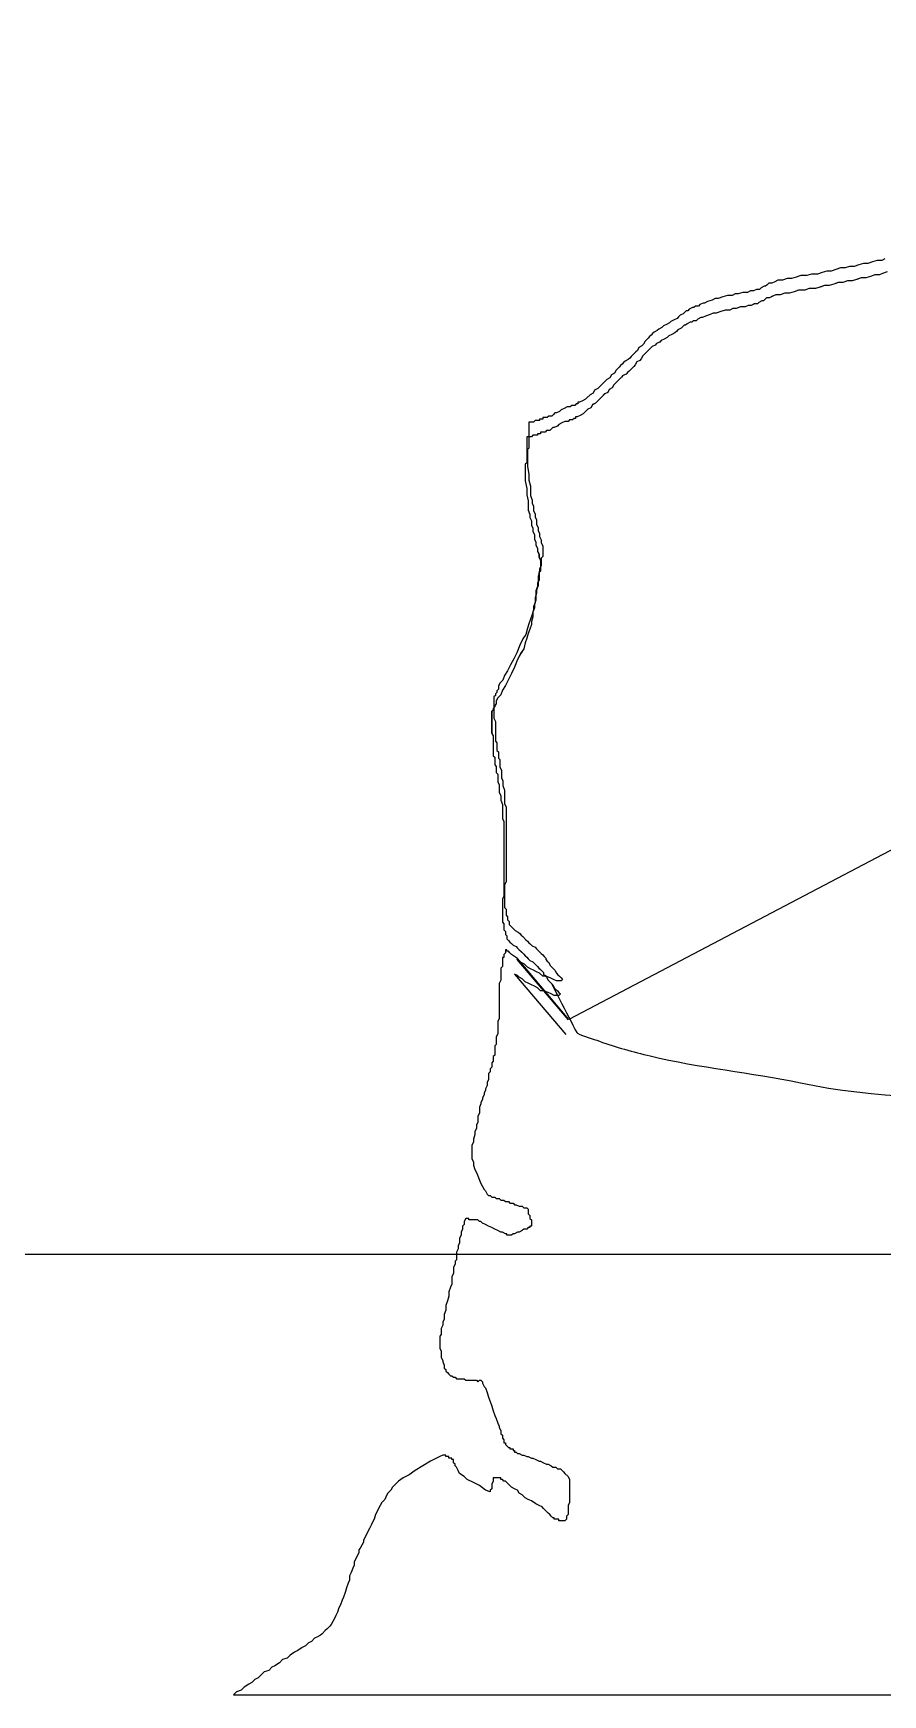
# Model space of a CAD drawing. Extents: x -0.5 to 0.57, y -0.22 to 0.71.
# Drawn here: x -0.1089 to -0.0637, y -0.0345 to 0.054 of the extents above; entities that cross this region are included whole.
import ezdxf

# ---------------------------------------------------------------- set-up
doc = ezdxf.new("R2010")
doc.units = 0
doc.layers.add('C2', color=7, linetype='CONTINUOUS')

msp = doc.modelspace()

# ---------------------------------------------------------------- linework, layer by layer
at = {"layer": 'C2', "color": 1}
for points in [[(0.400371, -0.011036), (-0.500572, -0.011036), (-0.500572, 0.709718), (0.400371, 0.709718), (0.400371, -0.011036), (0.400371, -0.011036)], [(-0.063487, 0.041274), (-0.063731, 0.041194), (-0.063893, 0.041112), (-0.064137, 0.041112), (-0.064381, 0.041031), (-0.064625, 0.040949), (-0.064869, 0.040949), (-0.065112, 0.040868), (-0.065357, 0.040786), (-0.0656, 0.040786), (-0.065844, 0.040706), (-0.066088, 0.040706), (-0.066332, 0.040624), (-0.066576, 0.040543), (-0.066819, 0.040543), (-0.067063, 0.040461), (-0.067307, 0.040381), (-0.067632, 0.040381), (-0.067876, 0.0403), (-0.068201, 0.0403), (-0.068445, 0.040218), (-0.068689, 0.040136), (-0.068933, 0.040136), (-0.069176, 0.040055), (-0.06942, 0.040055), (-0.069583, 0.039974), (-0.069745, 0.039893), (-0.069908, 0.039893), (-0.069989, 0.039812), (-0.07007, 0.03973), (-0.070152, 0.03973), (-0.070314, 0.039649), (-0.070396, 0.039567), (-0.070477, 0.039567), (-0.070558, 0.039567), (-0.070721, 0.039487), (-0.070802, 0.039487), (-0.070883, 0.039487), (-0.071046, 0.039405), (-0.071208, 0.039405), (-0.07129, 0.039405), (-0.071533, 0.039324), (-0.071696, 0.039324), (-0.071859, 0.039242), (-0.072103, 0.039242), (-0.072346, 0.039161), (-0.07259, 0.03908), (-0.072753, 0.03908), (-0.072915, 0.038999), (-0.073159, 0.038917), (-0.073322, 0.038836), (-0.073403, 0.038836), (-0.073566, 0.038754), (-0.073647, 0.038674), (-0.073809, 0.038674), (-0.073891, 0.038592), (-0.073972, 0.038592), (-0.074134, 0.038511), (-0.074216, 0.03843), (-0.074297, 0.03843), (-0.074378, 0.038349), (-0.07446, 0.038268), (-0.074622, 0.038186), (-0.074704, 0.038105), (-0.074785, 0.038023), (-0.074947, 0.037942), (-0.07511, 0.037861), (-0.075191, 0.03778), (-0.075354, 0.037698), (-0.075516, 0.037617), (-0.075598, 0.037535), (-0.07576, 0.037455), (-0.075841, 0.037373), (-0.076004, 0.037292), (-0.076086, 0.03721), (-0.076166, 0.037129), (-0.076248, 0.037048), (-0.076329, 0.036967), (-0.07641, 0.036886), (-0.076492, 0.036804), (-0.076573, 0.036641), (-0.076654, 0.03656), (-0.076817, 0.036479), (-0.076898, 0.036316), (-0.076979, 0.036236), (-0.077061, 0.036154), (-0.077223, 0.035991), (-0.077304, 0.03591), (-0.077386, 0.035829), (-0.077548, 0.035748), (-0.07763, 0.035666), (-0.077711, 0.035585), (-0.077792, 0.035504), (-0.077873, 0.035422), (-0.077955, 0.035342), (-0.078036, 0.03526), (-0.078117, 0.035097), (-0.078279, 0.035016), (-0.078361, 0.034854), (-0.078524, 0.034772), (-0.078686, 0.034609), (-0.078849, 0.034447), (-0.079011, 0.034285), (-0.079174, 0.034204), (-0.079255, 0.034041), (-0.079418, 0.033959), (-0.07958, 0.033797), (-0.079661, 0.033716), (-0.079824, 0.033634), (-0.079987, 0.033553), (-0.080068, 0.033553), (-0.080068, 0.033472), (-0.080149, 0.033472), (-0.080231, 0.03339), (-0.080393, 0.03339), (-0.080474, 0.03331), (-0.080637, 0.03331), (-0.080799, 0.033228), (-0.080962, 0.033146), (-0.081043, 0.033065), (-0.081206, 0.032984), (-0.081287, 0.032984), (-0.081368, 0.032903), (-0.08145, 0.032822), (-0.081531, 0.032822), (-0.081612, 0.032822), (-0.081694, 0.032741), (-0.081775, 0.032741), (-0.081856, 0.032741), (-0.081937, 0.032741), (-0.081937, 0.032658), (-0.082019, 0.032658), (-0.0821, 0.032658), (-0.0821, 0.032577), (-0.082181, 0.032577), (-0.082262, 0.032577), (-0.082344, 0.032577), (-0.082425, 0.032496), (-0.082506, 0.032496), (-0.082588, 0.032496), (-0.082669, 0.032496), (-0.082669, 0.032415), (-0.082669, 0.032334), (-0.082669, 0.032253), (-0.082669, 0.032171), (-0.082669, 0.032091), (-0.082669, 0.032009), (-0.082669, 0.031927), (-0.082669, 0.031765), (-0.082669, 0.031684), (-0.082669, 0.031602), (-0.082669, 0.03144), (-0.082669, 0.031358), (-0.082669, 0.031277), (-0.082669, 0.031114), (-0.08275, 0.031033), (-0.08275, 0.030952), (-0.08275, 0.030871), (-0.08275, 0.03079), (-0.08275, 0.030709), (-0.08275, 0.030545), (-0.08275, 0.03014), (-0.082669, 0.029733), (-0.082669, 0.029408), (-0.082588, 0.029082), (-0.082588, 0.028839), (-0.082588, 0.028595), (-0.082506, 0.028351), (-0.082506, 0.028189), (-0.082425, 0.028026), (-0.082425, 0.027782), (-0.082344, 0.02762), (-0.082344, 0.027457), (-0.082262, 0.027294), (-0.082262, 0.02705), (-0.082181, 0.026888), (-0.082181, 0.026725), (-0.0821, 0.026563), (-0.0821, 0.0264), (-0.082019, 0.026238), (-0.082019, 0.026076), (-0.081937, 0.025912), (-0.081937, 0.02575), (-0.081937, 0.025669), (-0.081937, 0.025506), (-0.081937, 0.025344), (-0.082019, 0.025262), (-0.082019, 0.0251), (-0.082019, 0.024856), (-0.0821, 0.024693), (-0.0821, 0.02453), (-0.082181, 0.024287), (-0.082181, 0.024044), (-0.082181, 0.023799), (-0.082262, 0.023556), (-0.082262, 0.023393), (-0.082344, 0.023149), (-0.082344, 0.022905), (-0.082425, 0.022661), (-0.082425, 0.022498), (-0.082506, 0.022255), (-0.082588, 0.022012), (-0.082669, 0.021767), (-0.08275, 0.021524), (-0.082832, 0.021199), (-0.082994, 0.020954), (-0.083157, 0.02063), (-0.083319, 0.020223), (-0.083482, 0.019898), (-0.083644, 0.019573), (-0.083807, 0.019248), (-0.083969, 0.019004), (-0.084051, 0.01876), (-0.084214, 0.018598), (-0.084294, 0.018434), (-0.084294, 0.018272), (-0.084376, 0.018191), (-0.084376, 0.01811), (-0.084457, 0.018028), (-0.084457, 0.017948), (-0.084538, 0.017867), (-0.084538, 0.017785), (-0.084538, 0.017703), (-0.084538, 0.017622), (-0.084538, 0.017541), (-0.084538, 0.017378), (-0.084538, 0.017216), (-0.084538, 0.017054), (-0.084538, 0.01689), (-0.084538, 0.016728), (-0.084457, 0.016566), (-0.084457, 0.016485), (-0.084457, 0.016402), (-0.084457, 0.016321), (-0.084457, 0.01624), (-0.084457, 0.016159), (-0.084457, 0.016078), (-0.084457, 0.015997), (-0.084457, 0.015915), (-0.084457, 0.015835), (-0.084457, 0.015753), (-0.084457, 0.015671), (-0.084457, 0.015509), (-0.084376, 0.015428), (-0.084376, 0.015346), (-0.084376, 0.015265), (-0.084376, 0.015184), (-0.084376, 0.015102), (-0.084376, 0.015022), (-0.084294, 0.01494), (-0.084294, 0.014858), (-0.084294, 0.014777), (-0.084294, 0.014696), (-0.084294, 0.014615), (-0.084214, 0.014534), (-0.084214, 0.014453), (-0.084214, 0.014289), (-0.084214, 0.014127), (-0.084132, 0.013965), (-0.084132, 0.013803), (-0.084132, 0.013558), (-0.084051, 0.013396), (-0.084051, 0.013152), (-0.083969, 0.012908), (-0.083969, 0.012664), (-0.083969, 0.012421), (-0.083969, 0.012176), (-0.083888, 0.012014), (-0.083888, 0.01177), (-0.083888, 0.011607), (-0.083888, 0.011526), (-0.083888, 0.011364), (-0.083888, 0.011282), (-0.083888, 0.011201), (-0.083888, 0.011038), (-0.083888, 0.010957), (-0.083888, 0.010876), (-0.083888, 0.010713), (-0.083888, 0.010632), (-0.083888, 0.010469), (-0.083888, 0.010389), (-0.083888, 0.010225), (-0.083888, 0.010144), (-0.083888, 0.009982), (-0.083888, 0.00982), (-0.083888, 0.009656), (-0.083888, 0.009413), (-0.083888, 0.00925), (-0.083888, 0.009006), (-0.083888, 0.008762), (-0.083888, 0.0086), (-0.083888, 0.008357), (-0.083888, 0.008194), (-0.083888, 0.008031), (-0.083969, 0.007869), (-0.083969, 0.007706), (-0.083969, 0.007543), (-0.083969, 0.007381), (-0.083969, 0.007218), (-0.083969, 0.007137), (-0.083969, 0.006975), (-0.083969, 0.006812), (-0.083969, 0.006649), (-0.083888, 0.006568), (-0.083888, 0.006405), (-0.083888, 0.006242), (-0.083807, 0.006162), (-0.083807, 0.005999), (-0.083726, 0.005917), (-0.083726, 0.005756), (-0.083644, 0.005674), (-0.083563, 0.005593), (-0.083482, 0.005511), (-0.0834, 0.005431), (-0.083238, 0.005349), (-0.083157, 0.005268), (-0.083075, 0.005186), (-0.082994, 0.005105), (-0.082832, 0.004943), (-0.08275, 0.004861), (-0.082669, 0.00478), (-0.082588, 0.004698), (-0.082506, 0.004617), (-0.082344, 0.004536), (-0.082262, 0.004455), (-0.082181, 0.004373), (-0.0821, 0.004292), (-0.082019, 0.00421), (-0.081937, 0.00413), (-0.081856, 0.004048), (-0.081775, 0.003967), (-0.081775, 0.003886), (-0.081694, 0.003804), (-0.081612, 0.003724), (-0.081531, 0.003561), (-0.08145, 0.003479), (-0.081368, 0.003398)]]:
    msp.add_lwpolyline(points, dxfattribs=at)
at = {"layer": 'C2', "color": 7}
for points in [[(0.037936, 0.063697), (-0.080422, 0.001476), (-0.083159, 0.004715), (-0.08348, 0.004938), (-0.083562, 0.005019), (-0.083643, 0.005101), (-0.083724, 0.005101), (-0.083724, 0.005182), (-0.083805, 0.005182), (-0.083805, 0.005101), (-0.083805, 0.005019), (-0.083887, 0.004938), (-0.083887, 0.004857), (-0.083887, 0.004776), (-0.083968, 0.004776), (-0.083968, 0.004695), (-0.083968, 0.004613), (-0.083968, 0.004532), (-0.083968, 0.004369), (-0.083968, 0.004288), (-0.084049, 0.004207), (-0.084049, 0.004045), (-0.084049, 0.003882), (-0.084049, 0.003719), (-0.084049, 0.003557), (-0.08413, 0.003394), (-0.08413, 0.003312), (-0.08413, 0.00315), (-0.08413, 0.003069), (-0.08413, 0.002906), (-0.08413, 0.002824), (-0.08413, 0.002744), (-0.08413, 0.002663), (-0.08413, 0.002581), (-0.08413, 0.0025), (-0.08413, 0.002419), (-0.08413, 0.002256), (-0.08413, 0.002175), (-0.08413, 0.002094), (-0.08413, 0.002013), (-0.08413, 0.00193), (-0.08413, 0.001768), (-0.08413, 0.001687), (-0.08413, 0.001525), (-0.084212, 0.001362), (-0.084212, 0.001199), (-0.084212, 0.001037), (-0.084212, 0.000874), (-0.084212, 0.000712), (-0.084293, 0.000549), (-0.084293, 0.000387), (-0.084293, 0.000305), (-0.084293, 0.000143), (-0.084374, 0.000062), (-0.084374, -0.00002), (-0.084374, -0.000101), (-0.084374, -0.000182), (-0.084374, -0.000263), (-0.084374, -0.000345), (-0.084374, -0.000426), (-0.084456, -0.000507), (-0.084456, -0.000589), (-0.084456, -0.00067), (-0.084456, -0.000751), (-0.084537, -0.000833), (-0.084537, -0.000914), (-0.084537, -0.001077), (-0.084618, -0.001158), (-0.084618, -0.001321), (-0.084699, -0.001401), (-0.084699, -0.001564), (-0.084699, -0.001727), (-0.084781, -0.001889), (-0.084781, -0.002052), (-0.084862, -0.002215), (-0.084862, -0.002295), (-0.084944, -0.002458), (-0.084944, -0.00254), (-0.085025, -0.002702), (-0.085025, -0.002783), (-0.085106, -0.002946), (-0.085106, -0.003027), (-0.085187, -0.00319), (-0.085187, -0.003352), (-0.085187, -0.003514), (-0.085268, -0.003677), (-0.085268, -0.00384), (-0.085268, -0.004002), (-0.08535, -0.004165), (-0.08535, -0.004327), (-0.085431, -0.00449), (-0.085431, -0.004653), (-0.085512, -0.004896), (-0.085512, -0.005059), (-0.085594, -0.005222), (-0.085594, -0.005384), (-0.085594, -0.005546), (-0.085594, -0.005709), (-0.085594, -0.005953), (-0.085512, -0.006115), (-0.085512, -0.006279), (-0.085431, -0.006522), (-0.08535, -0.006685), (-0.085268, -0.006847), (-0.085187, -0.007091), (-0.085106, -0.007254), (-0.085025, -0.007416), (-0.084944, -0.007578), (-0.084862, -0.007659), (-0.084781, -0.007823), (-0.084699, -0.007904), (-0.084618, -0.007904), (-0.084537, -0.007985), (-0.084456, -0.007985), (-0.084374, -0.007985), (-0.084293, -0.008066), (-0.08413, -0.008066), (-0.084049, -0.008147), (-0.083887, -0.008147), (-0.083805, -0.008229), (-0.083643, -0.008229), (-0.083562, -0.008311), (-0.083399, -0.008311), (-0.083318, -0.008392), (-0.083236, -0.008392), (-0.083074, -0.008473), (-0.082993, -0.008473), (-0.082911, -0.008473), (-0.08283, -0.008554), (-0.082749, -0.008554), (-0.082667, -0.008554), (-0.082586, -0.008635), (-0.082586, -0.008717), (-0.082586, -0.008798), (-0.082586, -0.008879), (-0.082505, -0.00896), (-0.082505, -0.009042), (-0.082505, -0.009123), (-0.082424, -0.009205), (-0.082424, -0.009286), (-0.082424, -0.009367), (-0.082424, -0.009448), (-0.082424, -0.009529), (-0.082505, -0.009529), (-0.082505, -0.009611), (-0.082586, -0.009611), (-0.082667, -0.009691), (-0.08283, -0.009691), (-0.082911, -0.009773), (-0.083074, -0.009855), (-0.083155, -0.009855), (-0.083318, -0.009936), (-0.083399, -0.009936), (-0.08348, -0.010017), (-0.083562, -0.010017), (-0.083643, -0.010017), (-0.083724, -0.010017), (-0.083724, -0.009936), (-0.083805, -0.009936), (-0.083968, -0.009855), (-0.084049, -0.009855), (-0.084212, -0.009773), (-0.084374, -0.009691), (-0.084537, -0.009611), (-0.084699, -0.009529), (-0.084862, -0.009448), (-0.085025, -0.009367), (-0.085106, -0.009286), (-0.085187, -0.009286), (-0.085268, -0.009205), (-0.08535, -0.009205), (-0.085431, -0.009205), (-0.085512, -0.009205), (-0.085594, -0.009205), (-0.085675, -0.009205), (-0.085756, -0.009205), (-0.085756, -0.009123), (-0.085837, -0.009123), (-0.085919, -0.009123), (-0.086, -0.009286), (-0.086, -0.009448), (-0.086081, -0.009529), (-0.086081, -0.009691), (-0.086162, -0.009855), (-0.086162, -0.010017), (-0.086244, -0.010179), (-0.086244, -0.010424), (-0.086325, -0.010586), (-0.086325, -0.010749), (-0.086406, -0.010912), (-0.086406, -0.011074), (-0.086406, -0.011318), (-0.086488, -0.011399), (-0.086488, -0.011561), (-0.086569, -0.011723), (-0.086569, -0.011887), (-0.086569, -0.012049), (-0.08665, -0.012211), (-0.08665, -0.012375), (-0.08665, -0.012618), (-0.086731, -0.012781), (-0.086813, -0.013024), (-0.086813, -0.013269), (-0.086894, -0.013512), (-0.086976, -0.013756), (-0.086976, -0.014), (-0.087057, -0.014243), (-0.087057, -0.014488), (-0.087138, -0.01465), (-0.087138, -0.014813), (-0.087219, -0.014976), (-0.087219, -0.015138), (-0.087219, -0.015301), (-0.0873, -0.015382), (-0.0873, -0.015544), (-0.0873, -0.015707), (-0.0873, -0.015869), (-0.0873, -0.016032), (-0.087219, -0.016194), (-0.087219, -0.016358), (-0.087219, -0.01652), (-0.087138, -0.016682), (-0.087138, -0.016763), (-0.087057, -0.016926), (-0.087057, -0.017007), (-0.087057, -0.017089), (-0.086976, -0.017169), (-0.086976, -0.017251), (-0.086894, -0.017333), (-0.086813, -0.017414), (-0.086731, -0.017495), (-0.08665, -0.017495), (-0.086569, -0.017577), (-0.086488, -0.017577), (-0.086406, -0.017657), (-0.086325, -0.017657), (-0.086244, -0.017657), (-0.086162, -0.017657), (-0.086081, -0.017657), (-0.086, -0.017657), (-0.085919, -0.017739), (-0.085756, -0.017739), (-0.085675, -0.017739), (-0.085594, -0.017739), (-0.085431, -0.017739), (-0.08535, -0.017739), (-0.085268, -0.01782), (-0.085187, -0.017739), (-0.085106, -0.017739), (-0.085025, -0.01782), (-0.085025, -0.017901), (-0.084944, -0.018064), (-0.084862, -0.018145), (-0.084781, -0.018389), (-0.084699, -0.018633), (-0.084618, -0.018877), (-0.084537, -0.019121), (-0.084456, -0.019365), (-0.084374, -0.019608), (-0.084293, -0.01977), (-0.084212, -0.020015), (-0.08413, -0.020177), (-0.08413, -0.020258), (-0.084049, -0.020421), (-0.084049, -0.020583), (-0.083968, -0.020665), (-0.083968, -0.020828), (-0.083887, -0.020909), (-0.083887, -0.02099), (-0.083887, -0.021071), (-0.083805, -0.021071), (-0.083805, -0.021152), (-0.083724, -0.021234), (-0.083643, -0.021314), (-0.083562, -0.021314), (-0.083562, -0.021397), (-0.08348, -0.021397), (-0.083399, -0.021397), (-0.083399, -0.021478), (-0.083318, -0.021478), (-0.083318, -0.021559), (-0.083236, -0.021559), (-0.083155, -0.02164), (-0.083074, -0.02164), (-0.082911, -0.021722), (-0.08283, -0.021722), (-0.082667, -0.021802), (-0.082586, -0.021802), (-0.082424, -0.021884), (-0.082342, -0.021884), (-0.08218, -0.021965), (-0.082017, -0.022047), (-0.081936, -0.022047), (-0.081773, -0.022128), (-0.081611, -0.022209), (-0.081529, -0.022209), (-0.081367, -0.02229), (-0.081286, -0.022371), (-0.081204, -0.022371), (-0.081123, -0.022371), (-0.081042, -0.022453), (-0.080961, -0.022453), (-0.080879, -0.022453), (-0.080717, -0.022615), (-0.080635, -0.022697), (-0.080473, -0.022859), (-0.080392, -0.023022), (-0.080392, -0.023184), (-0.080392, -0.023429), (-0.080392, -0.023591), (-0.080392, -0.023834), (-0.080392, -0.023915), (-0.080392, -0.023997), (-0.080392, -0.024079), (-0.080392, -0.02416), (-0.080392, -0.024241), (-0.080473, -0.024403), (-0.080473, -0.024485), (-0.080473, -0.024648), (-0.080473, -0.024729), (-0.080473, -0.024891), (-0.080554, -0.024973), (-0.080554, -0.025054), (-0.080554, -0.025135), (-0.080635, -0.025216), (-0.080717, -0.025216), (-0.080798, -0.025216), (-0.080879, -0.025216), (-0.080961, -0.025216), (-0.080961, -0.025135), (-0.081042, -0.025135), (-0.081123, -0.025135), (-0.081204, -0.025135), (-0.081204, -0.025054), (-0.081286, -0.025054), (-0.081367, -0.024973), (-0.081448, -0.024891), (-0.081529, -0.02481), (-0.081611, -0.024729), (-0.081692, -0.024648), (-0.081773, -0.024567), (-0.081855, -0.024485), (-0.082017, -0.024403), (-0.08218, -0.024322), (-0.082424, -0.02416), (-0.082586, -0.024079), (-0.082749, -0.023997), (-0.082911, -0.023834), (-0.083074, -0.023753), (-0.083155, -0.023591), (-0.083318, -0.02351), (-0.08348, -0.023429), (-0.083562, -0.023347), (-0.083643, -0.023266), (-0.083724, -0.023184), (-0.083805, -0.023103), (-0.083887, -0.023103), (-0.083968, -0.023022), (-0.084049, -0.023022), (-0.084049, -0.022941), (-0.08413, -0.022941), (-0.084212, -0.022941), (-0.084293, -0.022941), (-0.084374, -0.022941), (-0.084456, -0.022941), (-0.084456, -0.023022), (-0.084456, -0.023103), (-0.084537, -0.023266), (-0.084537, -0.023347), (-0.084537, -0.023429), (-0.084537, -0.02351), (-0.084618, -0.023591), (-0.084618, -0.023672), (-0.084862, -0.023591), (-0.085187, -0.023347), (-0.085512, -0.023184), (-0.085837, -0.023022), (-0.086, -0.022859), (-0.086244, -0.022697), (-0.086325, -0.022535), (-0.086406, -0.022371), (-0.086488, -0.02229), (-0.086488, -0.022209), (-0.086569, -0.022128), (-0.086569, -0.022047), (-0.086569, -0.021965), (-0.08665, -0.021965), (-0.08665, -0.021884), (-0.086731, -0.021884), (-0.086813, -0.021884), (-0.086813, -0.021802), (-0.086894, -0.021802), (-0.086976, -0.021802), (-0.086976, -0.021722), (-0.087057, -0.021722), (-0.087138, -0.021722), (-0.0873, -0.021802), (-0.087788, -0.022047), (-0.088194, -0.02229), (-0.088601, -0.022535), (-0.088926, -0.022778), (-0.089251, -0.022941), (-0.089495, -0.023103), (-0.089657, -0.023266), (-0.08982, -0.023429), (-0.089901, -0.023591), (-0.090064, -0.023753), (-0.090145, -0.023915), (-0.090226, -0.024079), (-0.090389, -0.024241), (-0.09047, -0.024403), (-0.090552, -0.024567), (-0.090633, -0.024729), (-0.090714, -0.024891), (-0.090795, -0.025135), (-0.090877, -0.025298), (-0.090958, -0.025461), (-0.091039, -0.025623), (-0.091121, -0.025785), (-0.091202, -0.025947), (-0.091283, -0.026111), (-0.091364, -0.026273), (-0.091364, -0.026354), (-0.091446, -0.026517), (-0.091527, -0.02668), (-0.091608, -0.026761), (-0.091608, -0.026923), (-0.09169, -0.027086), (-0.091771, -0.027248), (-0.091852, -0.027411), (-0.091852, -0.027574), (-0.091933, -0.027736), (-0.092015, -0.027979), (-0.092096, -0.028143), (-0.092096, -0.028386), (-0.092177, -0.028549), (-0.092258, -0.028793), (-0.09234, -0.029037), (-0.092421, -0.02928), (-0.092502, -0.029443), (-0.092584, -0.029688), (-0.092665, -0.029849), (-0.092746, -0.030093), (-0.092828, -0.030256), (-0.092909, -0.030418)], [(-0.063615, 0.041968), (-0.063777, 0.041886), (-0.064021, 0.041886), (-0.064265, 0.041805), (-0.064509, 0.041724), (-0.064753, 0.041724), (-0.064996, 0.041643), (-0.06524, 0.041561), (-0.065484, 0.041561), (-0.065728, 0.04148), (-0.065972, 0.04148), (-0.066216, 0.041399), (-0.06646, 0.041318), (-0.066703, 0.041318), (-0.066948, 0.041237), (-0.067191, 0.041155), (-0.067516, 0.041155), (-0.06776, 0.041074), (-0.068085, 0.041074), (-0.068329, 0.040993), (-0.068573, 0.040912), (-0.068817, 0.040912), (-0.069061, 0.04083), (-0.069304, 0.04083), (-0.069467, 0.040749), (-0.069629, 0.040668), (-0.069792, 0.040668), (-0.069873, 0.040587), (-0.069955, 0.040504), (-0.070036, 0.040504), (-0.070198, 0.040424), (-0.07028, 0.040342), (-0.070361, 0.040342), (-0.070442, 0.040342), (-0.070605, 0.040261), (-0.070686, 0.040261), (-0.070767, 0.040261), (-0.07093, 0.04018), (-0.071093, 0.04018), (-0.071174, 0.04018), (-0.071418, 0.040099), (-0.07158, 0.040099), (-0.071743, 0.040017), (-0.071987, 0.040017), (-0.07223, 0.039936), (-0.072474, 0.039855), (-0.072637, 0.039855), (-0.072799, 0.039773), (-0.073043, 0.039693), (-0.073206, 0.039611), (-0.073287, 0.039611), (-0.07345, 0.039529), (-0.073531, 0.039448), (-0.073694, 0.039448), (-0.073775, 0.039367), (-0.073856, 0.039367), (-0.074018, 0.039286), (-0.0741, 0.039205), (-0.074181, 0.039205), (-0.074262, 0.039123), (-0.074344, 0.039042), (-0.074506, 0.038961), (-0.074588, 0.038879), (-0.074669, 0.038798), (-0.074831, 0.038717), (-0.074994, 0.038636), (-0.075076, 0.038554), (-0.075238, 0.038473), (-0.0754, 0.038392), (-0.075482, 0.038311), (-0.075644, 0.038229), (-0.075725, 0.038148), (-0.075888, 0.038067), (-0.075969, 0.037985), (-0.07605, 0.037904), (-0.076132, 0.037823), (-0.076213, 0.037741), (-0.076294, 0.03766), (-0.076376, 0.037579), (-0.076457, 0.037416), (-0.076538, 0.037335), (-0.076701, 0.037254), (-0.076782, 0.037092), (-0.076863, 0.03701), (-0.076945, 0.036929), (-0.077107, 0.036767), (-0.077188, 0.036685), (-0.07727, 0.036604), (-0.077432, 0.036522), (-0.077514, 0.036441), (-0.077595, 0.036359), (-0.077676, 0.036279), (-0.077757, 0.036197), (-0.077839, 0.036116), (-0.07792, 0.036034), (-0.078001, 0.035872), (-0.078164, 0.035791), (-0.078245, 0.035628), (-0.078408, 0.035548), (-0.07857, 0.035384), (-0.078733, 0.035222), (-0.078895, 0.03506), (-0.079058, 0.034978), (-0.079139, 0.034815), (-0.079302, 0.034734), (-0.079464, 0.034572), (-0.079546, 0.034491), (-0.079708, 0.034409), (-0.079871, 0.034327), (-0.079952, 0.034327), (-0.079952, 0.034247), (-0.080033, 0.034247), (-0.080115, 0.034165), (-0.080277, 0.034165), (-0.080358, 0.034084), (-0.080521, 0.034084), (-0.080684, 0.034003), (-0.080846, 0.033921), (-0.080927, 0.03384), (-0.08109, 0.033759), (-0.081171, 0.033759), (-0.081252, 0.033678), (-0.081334, 0.033596), (-0.081415, 0.033596), (-0.081496, 0.033596), (-0.081578, 0.033515), (-0.081659, 0.033515), (-0.08174, 0.033515), (-0.081822, 0.033515), (-0.081822, 0.033433), (-0.081903, 0.033433), (-0.081984, 0.033433), (-0.081984, 0.033352), (-0.082065, 0.033352), (-0.082146, 0.033352), (-0.082228, 0.033352), (-0.082309, 0.033271), (-0.08239, 0.033271), (-0.082472, 0.033271), (-0.082553, 0.033271), (-0.082553, 0.03319), (-0.082553, 0.033109), (-0.082553, 0.033028), (-0.082553, 0.032947), (-0.082553, 0.032865), (-0.082553, 0.032783), (-0.082553, 0.032702), (-0.082553, 0.03254), (-0.082553, 0.032459), (-0.082553, 0.032377), (-0.082553, 0.032214), (-0.082553, 0.032133), (-0.082553, 0.032052), (-0.082553, 0.031889), (-0.082634, 0.031808), (-0.082634, 0.031727), (-0.082634, 0.031646), (-0.082634, 0.031564), (-0.082634, 0.031483), (-0.082634, 0.03132), (-0.082634, 0.030915), (-0.082553, 0.030508), (-0.082553, 0.030182), (-0.082472, 0.029857), (-0.082472, 0.029614), (-0.082472, 0.029369), (-0.08239, 0.029126), (-0.08239, 0.028963), (-0.082309, 0.028801), (-0.082309, 0.028557), (-0.082228, 0.028395), (-0.082228, 0.028231), (-0.082146, 0.028069), (-0.082146, 0.027825), (-0.082065, 0.027662), (-0.082065, 0.0275), (-0.081984, 0.027337), (-0.081984, 0.027175), (-0.081903, 0.027013), (-0.081903, 0.026851), (-0.081822, 0.026687), (-0.081822, 0.026525), (-0.081822, 0.026444), (-0.081822, 0.026281), (-0.081822, 0.026118), (-0.081903, 0.026037), (-0.081903, 0.025875), (-0.081903, 0.02563), (-0.081984, 0.025468), (-0.081984, 0.025305), (-0.082065, 0.025062), (-0.082065, 0.024818), (-0.082065, 0.024574), (-0.082146, 0.024331), (-0.082146, 0.024168), (-0.082228, 0.023924), (-0.082228, 0.02368), (-0.082309, 0.023437), (-0.082309, 0.023273), (-0.08239, 0.02303), (-0.082472, 0.022786), (-0.082553, 0.022542), (-0.082634, 0.022298), (-0.082716, 0.021973), (-0.082878, 0.021729), (-0.083041, 0.021405), (-0.083204, 0.020997), (-0.083366, 0.020673), (-0.083528, 0.020348), (-0.083691, 0.020023), (-0.083853, 0.019778), (-0.083935, 0.019535), (-0.084097, 0.019372), (-0.084178, 0.019209), (-0.084178, 0.019047), (-0.08426, 0.018966), (-0.08426, 0.018885), (-0.084341, 0.018804), (-0.084341, 0.018722), (-0.084422, 0.018641), (-0.084422, 0.018559), (-0.084422, 0.018478), (-0.084422, 0.018397), (-0.084422, 0.018316), (-0.084422, 0.018153), (-0.084422, 0.017991), (-0.084422, 0.017828), (-0.084422, 0.017665), (-0.084422, 0.017503), (-0.084341, 0.01734), (-0.084341, 0.01726), (-0.084341, 0.017177), (-0.084341, 0.017096), (-0.084341, 0.017015), (-0.084341, 0.016934), (-0.084341, 0.016852), (-0.084341, 0.016772), (-0.084341, 0.016691), (-0.084341, 0.016609), (-0.084341, 0.016527), (-0.084341, 0.016446), (-0.084341, 0.016284), (-0.08426, 0.016203), (-0.08426, 0.016121), (-0.08426, 0.016039), (-0.08426, 0.015959), (-0.08426, 0.015877), (-0.08426, 0.015796), (-0.084178, 0.015715), (-0.084178, 0.015633), (-0.084178, 0.015552), (-0.084178, 0.015471), (-0.084178, 0.01539), (-0.084097, 0.015308), (-0.084097, 0.015227), (-0.084097, 0.015064), (-0.084097, 0.014902), (-0.084016, 0.01474), (-0.084016, 0.014577), (-0.084016, 0.014333), (-0.083935, 0.014171), (-0.083935, 0.013926), (-0.083853, 0.013683), (-0.083853, 0.013439), (-0.083853, 0.013195), (-0.083853, 0.012951), (-0.083772, 0.012789), (-0.083772, 0.012545), (-0.083772, 0.012382), (-0.083772, 0.012301), (-0.083772, 0.012139), (-0.083772, 0.012057), (-0.083772, 0.011975), (-0.083772, 0.011813), (-0.083772, 0.011732), (-0.083772, 0.011651), (-0.083772, 0.011488), (-0.083772, 0.011406), (-0.083772, 0.011244), (-0.083772, 0.011163), (-0.083772, 0.011), (-0.083772, 0.010919), (-0.083772, 0.010757), (-0.083772, 0.010595), (-0.083772, 0.010431), (-0.083772, 0.010188), (-0.083772, 0.010025), (-0.083772, 0.009781), (-0.083772, 0.009537), (-0.083772, 0.009374), (-0.083772, 0.009131), (-0.083772, 0.008968), (-0.083772, 0.008806), (-0.083853, 0.008643), (-0.083853, 0.008481), (-0.083853, 0.008318), (-0.083853, 0.008156), (-0.083853, 0.007993), (-0.083853, 0.007912), (-0.083853, 0.007749), (-0.083853, 0.007587), (-0.083853, 0.007424), (-0.083772, 0.007342), (-0.083772, 0.00718), (-0.083772, 0.007017), (-0.083691, 0.006936), (-0.083691, 0.006774), (-0.08361, 0.006693), (-0.08361, 0.00653), (-0.083528, 0.006449), (-0.083447, 0.006368), (-0.083366, 0.006286), (-0.083284, 0.006205), (-0.083122, 0.006124), (-0.083041, 0.006042), (-0.082959, 0.00596), (-0.082878, 0.00588), (-0.082716, 0.005717), (-0.082634, 0.005636), (-0.082553, 0.005555), (-0.082472, 0.005473), (-0.08239, 0.005392), (-0.082228, 0.005311), (-0.082146, 0.005229), (-0.082065, 0.005149), (-0.081984, 0.005067), (-0.081903, 0.004985), (-0.081822, 0.004904), (-0.08174, 0.004823), (-0.081659, 0.004741), (-0.081659, 0.004661), (-0.081578, 0.004579), (-0.081496, 0.004498), (-0.081415, 0.004335), (-0.081334, 0.004255), (-0.081252, 0.004173), (-0.081171, 0.004092), (-0.08109, 0.003929), (-0.081009, 0.003848), (-0.080927, 0.003767), (-0.080846, 0.003685), (-0.080765, 0.003604), (-0.080846, 0.003523), (-0.080927, 0.003523), (-0.08109, 0.003523), (-0.081252, 0.003604), (-0.081415, 0.003685), (-0.081659, 0.003767), (-0.081822, 0.003767), (-0.081984, 0.003929), (-0.082146, 0.00401), (-0.082309, 0.004092), (-0.082472, 0.004173), (-0.082634, 0.004255), (-0.082797, 0.004417), (-0.082959, 0.004498), (-0.083041, 0.004579), (-0.083204, 0.004661), (-0.08047, 0.001443)], [(-0.063486, 0.041273), (-0.06373, 0.041192), (-0.063892, 0.041111), (-0.064136, 0.041111), (-0.06438, 0.04103), (-0.064623, 0.040949), (-0.064868, 0.040949), (-0.065111, 0.040867), (-0.065355, 0.040786), (-0.065599, 0.040786), (-0.065843, 0.040704), (-0.066086, 0.040704), (-0.06633, 0.040624), (-0.066574, 0.040542), (-0.066818, 0.040542), (-0.067062, 0.040461), (-0.067306, 0.04038), (-0.067631, 0.04038), (-0.067875, 0.040299), (-0.0682, 0.040299), (-0.068444, 0.040218), (-0.068687, 0.040136), (-0.068931, 0.040136), (-0.069175, 0.040054), (-0.069419, 0.040054), (-0.069581, 0.039973), (-0.069744, 0.039892), (-0.069907, 0.039892), (-0.069988, 0.039811), (-0.070069, 0.039729), (-0.07015, 0.039729), (-0.070313, 0.039648), (-0.070395, 0.039566), (-0.070476, 0.039566), (-0.070557, 0.039566), (-0.07072, 0.039485), (-0.070801, 0.039485), (-0.070882, 0.039485), (-0.071045, 0.039405), (-0.071207, 0.039405), (-0.071288, 0.039405), (-0.071532, 0.039323), (-0.071695, 0.039323), (-0.071858, 0.039242), (-0.072101, 0.039242), (-0.072345, 0.03916), (-0.072589, 0.039079), (-0.072752, 0.039079), (-0.072914, 0.038998), (-0.073158, 0.038917), (-0.07332, 0.038835), (-0.073402, 0.038835), (-0.073564, 0.038754), (-0.073646, 0.038672), (-0.073808, 0.038672), (-0.07389, 0.038592), (-0.073971, 0.038592), (-0.074133, 0.03851), (-0.074214, 0.038429), (-0.074296, 0.038429), (-0.074377, 0.038348), (-0.074458, 0.038266), (-0.074621, 0.038186), (-0.074702, 0.038104), (-0.074783, 0.038022), (-0.074946, 0.037941), (-0.075108, 0.03786), (-0.07519, 0.037779), (-0.075352, 0.037697), (-0.075515, 0.037616), (-0.075596, 0.037535), (-0.075759, 0.037453), (-0.07584, 0.037373), (-0.076003, 0.037291), (-0.076084, 0.03721), (-0.076165, 0.037128), (-0.076246, 0.037047), (-0.076328, 0.036965), (-0.076409, 0.036885), (-0.07649, 0.036803), (-0.076572, 0.03664), (-0.076653, 0.036559), (-0.076815, 0.036479), (-0.076897, 0.036316), (-0.076978, 0.036234), (-0.077059, 0.036154), (-0.077222, 0.035991), (-0.077303, 0.035909), (-0.077384, 0.035828), (-0.077547, 0.035747), (-0.077628, 0.035665), (-0.077709, 0.035584), (-0.077791, 0.035503), (-0.077872, 0.035421), (-0.077954, 0.03534), (-0.078035, 0.035259), (-0.078116, 0.035096), (-0.078279, 0.035015), (-0.07836, 0.034853), (-0.078522, 0.034772), (-0.078685, 0.034608), (-0.078847, 0.034447), (-0.07901, 0.034284), (-0.079173, 0.034202), (-0.079254, 0.034039), (-0.079416, 0.033959), (-0.079579, 0.033796), (-0.079661, 0.033715), (-0.079823, 0.033633), (-0.079986, 0.033552), (-0.080067, 0.033552), (-0.080067, 0.033471), (-0.080148, 0.033471), (-0.080229, 0.03339), (-0.080392, 0.03339), (-0.080473, 0.033308), (-0.080636, 0.033308), (-0.080798, 0.033228), (-0.080961, 0.033146), (-0.081042, 0.033064), (-0.081204, 0.032983), (-0.081286, 0.032983), (-0.081367, 0.032902), (-0.081448, 0.03282), (-0.08153, 0.03282), (-0.081611, 0.03282), (-0.081692, 0.03274), (-0.081774, 0.03274), (-0.081855, 0.03274), (-0.081936, 0.03274), (-0.081936, 0.032658), (-0.082018, 0.032658), (-0.082099, 0.032658), (-0.082099, 0.032576), (-0.08218, 0.032576), (-0.082261, 0.032576), (-0.082342, 0.032576), (-0.082424, 0.032495), (-0.082505, 0.032495), (-0.082586, 0.032495), (-0.082668, 0.032495), (-0.082668, 0.032414), (-0.082668, 0.032333), (-0.082668, 0.032252), (-0.082668, 0.032171), (-0.082668, 0.032089), (-0.082668, 0.032007), (-0.082668, 0.031927), (-0.082668, 0.031764), (-0.082668, 0.031683), (-0.082668, 0.031601), (-0.082668, 0.031439), (-0.082668, 0.031358), (-0.082668, 0.031276), (-0.082668, 0.031113), (-0.082749, 0.031032), (-0.082749, 0.030951), (-0.082749, 0.03087), (-0.082749, 0.030789), (-0.082749, 0.030708), (-0.082749, 0.030544), (-0.082749, 0.030139), (-0.082668, 0.029732), (-0.082668, 0.029407), (-0.082586, 0.029081), (-0.082586, 0.028838), (-0.082586, 0.028593), (-0.082505, 0.02835), (-0.082505, 0.028188), (-0.082424, 0.028026), (-0.082424, 0.027782), (-0.082342, 0.027619), (-0.082342, 0.027456), (-0.082261, 0.027294), (-0.082261, 0.027049), (-0.08218, 0.026887), (-0.08218, 0.026725), (-0.082099, 0.026561), (-0.082099, 0.026399), (-0.082018, 0.026237), (-0.082018, 0.026075), (-0.081936, 0.025911), (-0.081936, 0.025749), (-0.081936, 0.025668), (-0.081936, 0.025505), (-0.081936, 0.025342), (-0.082018, 0.025262), (-0.082018, 0.025099), (-0.082018, 0.024855), (-0.082099, 0.024693), (-0.082099, 0.024529), (-0.08218, 0.024286), (-0.08218, 0.024043), (-0.08218, 0.023798), (-0.082261, 0.023555), (-0.082261, 0.023392), (-0.082342, 0.023149), (-0.082342, 0.022904), (-0.082424, 0.022661), (-0.082424, 0.022498), (-0.082505, 0.022254), (-0.082586, 0.022011), (-0.082668, 0.021766), (-0.082749, 0.021523), (-0.08283, 0.021197), (-0.082993, 0.020954), (-0.083156, 0.020629), (-0.083318, 0.020222), (-0.08348, 0.019898), (-0.083643, 0.019572), (-0.083806, 0.019247), (-0.083968, 0.019003), (-0.08405, 0.018759), (-0.084212, 0.018597), (-0.084293, 0.018434), (-0.084293, 0.018271), (-0.084374, 0.018191), (-0.084374, 0.018109), (-0.084456, 0.018028), (-0.084456, 0.017946), (-0.084537, 0.017866), (-0.084537, 0.017783), (-0.084537, 0.017703), (-0.084537, 0.017621), (-0.084537, 0.01754), (-0.084537, 0.017377), (-0.084537, 0.017215), (-0.084537, 0.017052), (-0.084537, 0.01689), (-0.084537, 0.016727), (-0.084456, 0.016565), (-0.084456, 0.016484), (-0.084456, 0.016402), (-0.084456, 0.01632), (-0.084456, 0.016239), (-0.084456, 0.016158), (-0.084456, 0.016077), (-0.084456, 0.015996), (-0.084456, 0.015915), (-0.084456, 0.015833), (-0.084456, 0.015751), (-0.084456, 0.015671), (-0.084456, 0.015508), (-0.084374, 0.015427), (-0.084374, 0.015345), (-0.084374, 0.015264), (-0.084374, 0.015183), (-0.084374, 0.015102), (-0.084374, 0.01502), (-0.084293, 0.014939), (-0.084293, 0.014857), (-0.084293, 0.014776), (-0.084293, 0.014695), (-0.084293, 0.014614), (-0.084212, 0.014533), (-0.084212, 0.014452), (-0.084212, 0.014288), (-0.084212, 0.014126), (-0.084131, 0.013964), (-0.084131, 0.013801), (-0.084131, 0.013558), (-0.08405, 0.013395), (-0.08405, 0.013151), (-0.083968, 0.012907), (-0.083968, 0.012663), (-0.083968, 0.01242), (-0.083968, 0.012175), (-0.083887, 0.012013), (-0.083887, 0.01177), (-0.083887, 0.011606), (-0.083887, 0.011526), (-0.083887, 0.011363), (-0.083887, 0.011281), (-0.083887, 0.0112), (-0.083887, 0.011038), (-0.083887, 0.010957), (-0.083887, 0.010875), (-0.083887, 0.010712), (-0.083887, 0.010631), (-0.083887, 0.010469), (-0.083887, 0.010387), (-0.083887, 0.010225), (-0.083887, 0.010143), (-0.083887, 0.009981), (-0.083887, 0.009819), (-0.083887, 0.009655), (-0.083887, 0.009412), (-0.083887, 0.009249), (-0.083887, 0.009006), (-0.083887, 0.008761), (-0.083887, 0.008599), (-0.083887, 0.008355), (-0.083887, 0.008192), (-0.083887, 0.00803), (-0.083968, 0.007868), (-0.083968, 0.007706), (-0.083968, 0.007542), (-0.083968, 0.00738), (-0.083968, 0.007217), (-0.083968, 0.007136), (-0.083968, 0.006974), (-0.083968, 0.006811), (-0.083968, 0.006648), (-0.083887, 0.006567), (-0.083887, 0.006405), (-0.083887, 0.006242), (-0.083806, 0.00616), (-0.083806, 0.005998), (-0.083724, 0.005917), (-0.083724, 0.005755), (-0.083643, 0.005674), (-0.083562, 0.005592), (-0.08348, 0.00551), (-0.083399, 0.005429), (-0.083236, 0.005348), (-0.083156, 0.005267), (-0.083074, 0.005185), (-0.082993, 0.005104), (-0.08283, 0.004941), (-0.082749, 0.004861), (-0.082668, 0.004779), (-0.082586, 0.004698), (-0.082505, 0.004616), (-0.082342, 0.004535), (-0.082261, 0.004454), (-0.08218, 0.004373), (-0.082099, 0.004291), (-0.082018, 0.00421), (-0.081936, 0.004128), (-0.081855, 0.004047), (-0.081774, 0.003966), (-0.081774, 0.003885), (-0.081692, 0.003804), (-0.081611, 0.003722), (-0.08153, 0.00356), (-0.081448, 0.003479), (-0.081367, 0.003397), (-0.081286, 0.003316), (-0.081204, 0.003153), (-0.081124, 0.003072), (-0.081042, 0.002991), (-0.080961, 0.002909), (-0.08088, 0.002829), (-0.080961, 0.002747), (-0.081042, 0.002747), (-0.081204, 0.002747), (-0.081367, 0.002829), (-0.08153, 0.002909), (-0.081774, 0.002991), (-0.081936, 0.002991), (-0.082099, 0.003153), (-0.082261, 0.003235), (-0.082424, 0.003316), (-0.082586, 0.003397), (-0.082749, 0.003479), (-0.082911, 0.003642), (-0.083074, 0.003722), (-0.083156, 0.003804), (-0.083318, 0.003885), (-0.080585, 0.000667)], [(-0.092909, -0.030418), (-0.09299, -0.030581), (-0.093072, -0.030744), (-0.093153, -0.030825), (-0.093315, -0.030987), (-0.093396, -0.031069), (-0.093559, -0.031232), (-0.09364, -0.031313), (-0.093803, -0.031394), (-0.093965, -0.031475), (-0.094128, -0.031638), (-0.09429, -0.03172), (-0.094453, -0.031881), (-0.094616, -0.031963), (-0.094859, -0.032125), (-0.095022, -0.032206), (-0.095266, -0.032369), (-0.095428, -0.032532), (-0.095672, -0.032612), (-0.095835, -0.032776), (-0.096079, -0.032938), (-0.096241, -0.033019), (-0.096404, -0.033182), (-0.096648, -0.033263), (-0.09681, -0.033425), (-0.096973, -0.033589), (-0.097135, -0.03367), (-0.097298, -0.033833), (-0.09746, -0.033913), (-0.097704, -0.034076), (-0.097867, -0.034239), (-0.098111, -0.03432), (-0.098273, -0.034482), (0.277972, -0.034482)]]:
    msp.add_lwpolyline(points, dxfattribs=at)
for points in [[(-0.081368, 0.003398), (-0.08131, 0.003348), (-0.08004, 0.000779), (-0.079973, 0.000741)], [(-0.079973, 0.000741), (-0.079635, 0.000549), (-0.079168, 0.000447), (-0.078797, 0.000312)], [(-0.078797, 0.000312), (-0.077916, -0.000007), (-0.077009, -0.000255), (-0.076099, -0.000474)], [(-0.076099, -0.000474), (-0.073457, -0.001106), (-0.070754, -0.001347), (-0.068102, -0.001903)], [(-0.068102, -0.001903), (-0.060217, -0.00356), (-0.051467, -0.002091), (-0.043412, -0.002446)]]:
    msp.add_open_spline(points, degree=3, dxfattribs=at)
at = {"layer": 'C2', "color": 1}
for points in [[(-0.081368, 0.003398), (-0.08131, 0.003348), (-0.08004, 0.000779), (-0.079973, 0.000741)], [(-0.079973, 0.000741), (-0.079635, 0.000549), (-0.079168, 0.000447), (-0.078797, 0.000312)], [(-0.078797, 0.000312), (-0.077916, -0.000007), (-0.077009, -0.000255), (-0.076099, -0.000474)], [(-0.076099, -0.000474), (-0.073457, -0.001106), (-0.070754, -0.001347), (-0.068102, -0.001903)], [(-0.068102, -0.001903), (-0.060217, -0.00356), (-0.051467, -0.002091), (-0.043412, -0.002446)]]:
    msp.add_open_spline(points, degree=3, dxfattribs=at)

doc.saveas('drawing.dxf')
